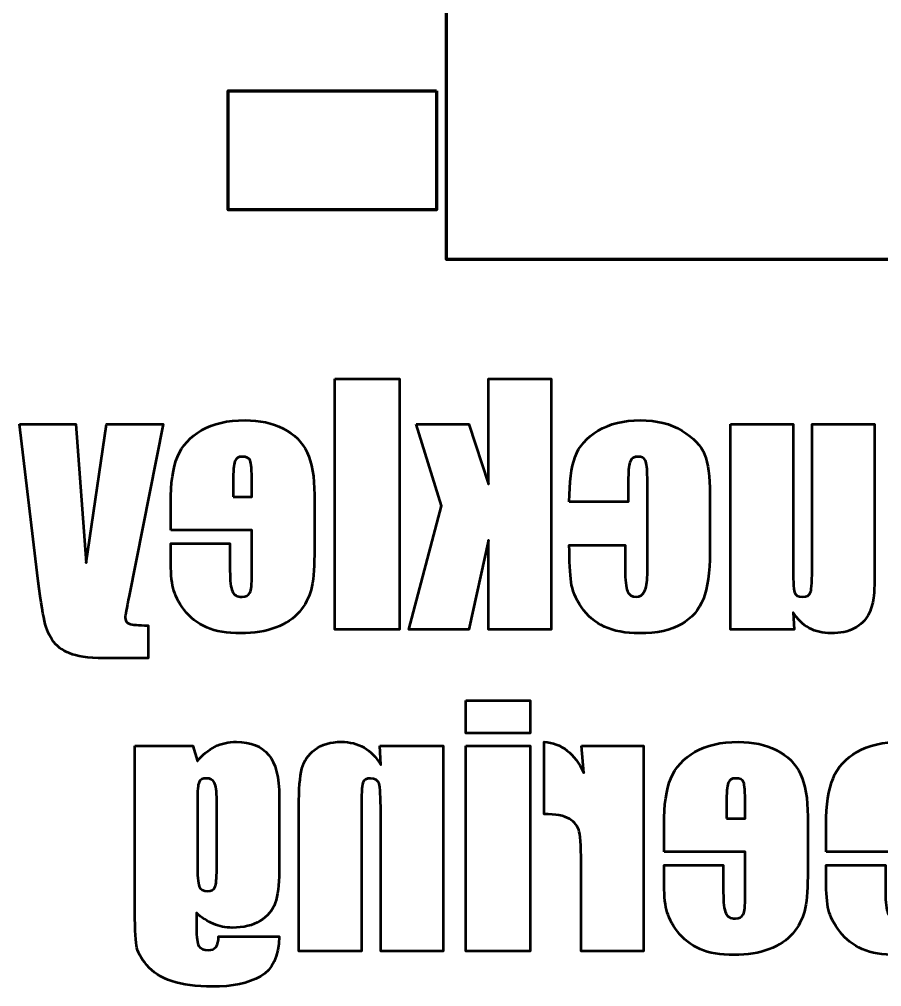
# Model space of a CAD drawing. Header units: millimetres. Extents: x -19.9 to 18.6, y -29.9 to 32.3.
# Drawn here: x -19.93 to -1.26, y -29.92 to -8.97 of the extents above; entities that cross this region are included whole.
import ezdxf

# ---------------------------------------------------------------- set-up
doc = ezdxf.new("R2010")
doc.units = ezdxf.units.MM
doc.header["$MEASUREMENT"] = 0
doc.layers.add('Layer 1', color=7, linetype='Continuous')

msp = doc.modelspace()

# ---------------------------------------------------------------- linework, layer by layer
at = {"layer": 'Layer 1', "color": 7, "lineweight": 158}
for points in [[(9.3088, 17.9462), (9.3088, 17.9462), (-10.6816, 17.9462), (-10.6816, 17.9462), (-10.6816, 17.9462), (-10.6816, 17.9462), (-10.6816, -14.1681), (-10.6816, -14.1681), (-10.6816, -14.1681), (-10.6816, -14.1681), (9.3088, -14.1681), (9.3088, -14.1681), (9.3088, -14.1681), (9.3088, -14.1681), (9.3088, 17.9462), (9.3088, 17.9462)], [(-10.8966, -10.5145), (-10.8966, -10.5145), (-15.4106, -10.5145), (-15.4106, -10.5145), (-15.4106, -10.5145), (-15.4106, -10.5145), (-15.4106, -13.0939), (-15.4106, -13.0939), (-15.4106, -13.0939), (-15.4106, -13.0939), (-10.8966, -13.0939), (-10.8966, -13.0939), (-10.8966, -13.0939), (-10.8966, -13.0939), (-10.8966, -10.5145), (-10.8966, -10.5145)]]:
    msp.add_open_spline(points, degree=3, knots=[0, 0, 0, 0, 0.2, 0.2, 0.2, 0.2, 0.4, 0.4, 0.4, 0.4, 0.6, 0.6, 0.6, 0.6, 1, 1, 1, 1], dxfattribs=at)
at = {"layer": 'Layer 1', "color": 250, "lineweight": 53}
for points, knots in [([(-13.0939, -16.7509), (-13.0939, -16.7509), (-13.0939, -22.1845), (-13.0939, -22.1845), (-13.0939, -22.1845), (-13.0939, -22.1845), (-11.6994, -22.1845), (-11.6994, -22.1845), (-11.6994, -22.1845), (-11.6994, -22.1845), (-11.6994, -16.7509), (-11.6994, -16.7509), (-11.6994, -16.7509), (-11.6994, -16.7509), (-13.0939, -16.7509), (-13.0939, -16.7509)], [0, 0, 0, 0, 0.2, 0.2, 0.2, 0.2, 0.4, 0.4, 0.4, 0.4, 0.6, 0.6, 0.6, 0.6, 1, 1, 1, 1]), ([(-11.3354, -17.7332), (-11.3354, -17.7332), (-10.7858, -19.5089), (-10.7858, -19.5089), (-10.7858, -19.5089), (-10.7858, -19.5089), (-11.4934, -22.1845), (-11.4934, -22.1845), (-11.4934, -22.1845), (-11.4934, -22.1845), (-10.1985, -22.1845), (-10.1985, -22.1845), (-10.1985, -22.1845), (-10.1985, -22.1845), (-9.7726, -20.2462), (-9.7726, -20.2462), (-9.7726, -20.2462), (-9.7726, -20.2462), (-9.7692, -22.1845), (-9.7692, -22.1845), (-9.7692, -22.1845), (-9.7692, -22.1845), (-8.4159, -22.1845), (-8.4159, -22.1845), (-8.4159, -22.1845), (-8.4159, -22.1845), (-8.4159, -16.7509), (-8.4159, -16.7509), (-8.4159, -16.7509), (-8.4159, -16.7509), (-9.7692, -16.7509), (-9.7692, -16.7509), (-9.7692, -16.7509), (-9.7692, -16.7509), (-9.7726, -19.0361), (-9.7726, -19.0361), (-9.7726, -19.0361), (-9.7726, -19.0361), (-10.1985, -17.7332), (-10.1985, -17.7332), (-10.1985, -17.7332), (-10.1985, -17.7332), (-11.3354, -17.7332), (-11.3354, -17.7332)], [0, 0, 0, 0, 0.0833333, 0.0833333, 0.0833333, 0.0833333, 0.1666667, 0.1666667, 0.1666667, 0.1666667, 0.25, 0.25, 0.25, 0.25, 0.3333333, 0.3333333, 0.3333333, 0.3333333, 0.4166667, 0.4166667, 0.4166667, 0.4166667, 0.5, 0.5, 0.5, 0.5, 0.5833333, 0.5833333, 0.5833333, 0.5833333, 0.6666667, 0.6666667, 0.6666667, 0.6666667, 0.75, 0.75, 0.75, 0.75, 0.8333333, 0.8333333, 0.8333333, 0.8333333, 1, 1, 1, 1]), ([(-19.9289, -17.7332), (-19.9289, -17.7332), (-19.5408, -20.9538), (-19.5408, -20.9538), (-19.5408, -20.9538), (-19.479, -21.4644), (-19.4274, -21.8124), (-19.3862, -21.9979), (-19.3862, -21.9979), (-19.345, -22.1834), (-19.2763, -22.3368), (-19.1801, -22.457), (-19.1801, -22.457), (-19.0851, -22.5783), (-18.9512, -22.6665), (-18.7806, -22.7237), (-18.7806, -22.7237), (-18.61, -22.781), (-18.3364, -22.8096), (-17.962, -22.8096), (-17.962, -22.8096), (-17.962, -22.8096), (-17.1411, -22.8096), (-17.1411, -22.8096), (-17.1411, -22.8096), (-17.1411, -22.8096), (-17.1411, -22.0952), (-17.1411, -22.0952), (-17.1411, -22.0952), (-17.3518, -22.0952), (-17.4869, -22.0849), (-17.5464, -22.0631), (-17.5464, -22.0631), (-17.6071, -22.0425), (-17.638, -21.9944), (-17.638, -21.9212), (-17.638, -21.9212), (-17.638, -21.8845), (-17.6094, -21.73), (-17.5533, -21.4552), (-17.5533, -21.4552), (-17.5533, -21.4552), (-16.8114, -17.7332), (-16.8114, -17.7332), (-16.8114, -17.7332), (-16.8114, -17.7332), (-18.0398, -17.7332), (-18.0398, -17.7332), (-18.0398, -17.7332), (-18.0398, -17.7332), (-18.4841, -20.7431), (-18.4841, -20.7431), (-18.4841, -20.7431), (-18.4841, -20.7431), (-18.7027, -17.7332), (-18.7027, -17.7332), (-18.7027, -17.7332), (-18.7027, -17.7332), (-19.9289, -17.7332), (-19.9289, -17.7332)], [0, 0, 0, 0, 0.0625, 0.0625, 0.0625, 0.0625, 0.125, 0.125, 0.125, 0.125, 0.1875, 0.1875, 0.1875, 0.1875, 0.25, 0.25, 0.25, 0.25, 0.3125, 0.3125, 0.3125, 0.3125, 0.375, 0.375, 0.375, 0.375, 0.4375, 0.4375, 0.4375, 0.4375, 0.5, 0.5, 0.5, 0.5, 0.5625, 0.5625, 0.5625, 0.5625, 0.625, 0.625, 0.625, 0.625, 0.6875, 0.6875, 0.6875, 0.6875, 0.75, 0.75, 0.75, 0.75, 0.8125, 0.8125, 0.8125, 0.8125, 0.875, 0.875, 0.875, 0.875, 1, 1, 1, 1]), ([(-16.6522, -20.0344), (-16.6522, -20.0344), (-14.8937, -20.0344), (-14.8937, -20.0344), (-14.8937, -20.0344), (-14.8937, -20.0344), (-14.8937, -20.9995), (-14.8937, -20.9995), (-14.8937, -20.9995), (-14.8937, -21.201), (-14.9085, -21.3316), (-14.9372, -21.39), (-14.9372, -21.39), (-14.9669, -21.4483), (-15.023, -21.477), (-15.1066, -21.477), (-15.1066, -21.477), (-15.2108, -21.477), (-15.2806, -21.438), (-15.315, -21.3613), (-15.315, -21.3613), (-15.3505, -21.2835), (-15.3676, -21.1335), (-15.3676, -20.9114), (-15.3676, -20.9114), (-15.3676, -20.9114), (-15.3676, -20.3229), (-15.3676, -20.3229), (-15.3676, -20.3229), (-15.3676, -20.3229), (-16.6522, -20.3229), (-16.6522, -20.3229), (-16.6522, -20.3229), (-16.6522, -20.3229), (-16.6522, -20.6526), (-16.6522, -20.6526), (-16.6522, -20.6526), (-16.6522, -20.9286), (-16.635, -21.1404), (-16.6007, -21.2881), (-16.6007, -21.2881), (-16.5652, -21.4357), (-16.4839, -21.5937), (-16.3568, -21.762), (-16.3568, -21.762), (-16.2297, -21.9303), (-16.0672, -22.0563), (-15.8714, -22.141), (-15.8714, -22.141), (-15.6756, -22.2246), (-15.4306, -22.2669), (-15.1352, -22.2669), (-15.1352, -22.2669), (-14.849, -22.2669), (-14.596, -22.2257), (-14.3762, -22.1421), (-14.3762, -22.1421), (-14.1575, -22.0597), (-13.9869, -21.9464), (-13.8644, -21.8021), (-13.8644, -21.8021), (-13.7419, -21.6579), (-13.6583, -21.4987), (-13.6114, -21.3247), (-13.6114, -21.3247), (-13.5645, -21.1518), (-13.5404, -20.8999), (-13.5404, -20.5679), (-13.5404, -20.5679), (-13.5404, -20.5679), (-13.5404, -19.2685), (-13.5404, -19.2685), (-13.5404, -19.2685), (-13.5404, -18.8792), (-13.5931, -18.5724), (-13.6984, -18.3469), (-13.6984, -18.3469), (-13.8037, -18.1225), (-13.9755, -17.9496), (-14.2147, -17.8305), (-14.2147, -17.8305), (-14.4552, -17.7103), (-14.7299, -17.6508), (-15.0414, -17.6508), (-15.0414, -17.6508), (-15.4215, -17.6508), (-15.7352, -17.7229), (-15.9824, -17.8671), (-15.9824, -17.8671), (-16.2297, -18.0114), (-16.4038, -18.2026), (-16.5034, -18.4407), (-16.5034, -18.4407), (-16.603, -18.6777), (-16.6522, -19.0132), (-16.6522, -19.4448), (-16.6522, -19.4448), (-16.6522, -19.4448), (-16.6522, -20.0344), (-16.6522, -20.0344)], [0, 0, 0, 0, 0.0384615, 0.0384615, 0.0384615, 0.0384615, 0.0769231, 0.0769231, 0.0769231, 0.0769231, 0.1153846, 0.1153846, 0.1153846, 0.1153846, 0.1538462, 0.1538462, 0.1538462, 0.1538462, 0.1923077, 0.1923077, 0.1923077, 0.1923077, 0.2307692, 0.2307692, 0.2307692, 0.2307692, 0.2692308, 0.2692308, 0.2692308, 0.2692308, 0.3076923, 0.3076923, 0.3076923, 0.3076923, 0.3461538, 0.3461538, 0.3461538, 0.3461538, 0.3846154, 0.3846154, 0.3846154, 0.3846154, 0.4230769, 0.4230769, 0.4230769, 0.4230769, 0.4615385, 0.4615385, 0.4615385, 0.4615385, 0.5, 0.5, 0.5, 0.5, 0.5384615, 0.5384615, 0.5384615, 0.5384615, 0.5769231, 0.5769231, 0.5769231, 0.5769231, 0.6153846, 0.6153846, 0.6153846, 0.6153846, 0.6538462, 0.6538462, 0.6538462, 0.6538462, 0.6923077, 0.6923077, 0.6923077, 0.6923077, 0.7307692, 0.7307692, 0.7307692, 0.7307692, 0.7692308, 0.7692308, 0.7692308, 0.7692308, 0.8076923, 0.8076923, 0.8076923, 0.8076923, 0.8461538, 0.8461538, 0.8461538, 0.8461538, 0.8846154, 0.8846154, 0.8846154, 0.8846154, 0.9230769, 0.9230769, 0.9230769, 0.9230769, 1, 1, 1, 1]), ([(-8.0198, -19.4162), (-8.0198, -19.4162), (-6.7421, -19.4162), (-6.7421, -19.4162), (-6.7421, -19.4162), (-6.7421, -19.4162), (-6.7421, -18.901), (-6.7421, -18.901), (-6.7421, -18.901), (-6.7421, -18.7224), (-6.7272, -18.601), (-6.6975, -18.5369), (-6.6975, -18.5369), (-6.6677, -18.4728), (-6.6127, -18.4407), (-6.5326, -18.4407), (-6.5326, -18.4407), (-6.4525, -18.4407), (-6.3987, -18.4682), (-6.3712, -18.5243), (-6.3712, -18.5243), (-6.3437, -18.5804), (-6.33, -18.7052), (-6.33, -18.8998), (-6.33, -18.8998), (-6.33, -18.8998), (-6.33, -21.0007), (-6.33, -21.0007), (-6.33, -21.0007), (-6.33, -21.1598), (-6.3506, -21.2789), (-6.3918, -21.3579), (-6.3918, -21.3579), (-6.4319, -21.4369), (-6.4925, -21.477), (-6.5727, -21.477), (-6.5727, -21.477), (-6.6654, -21.477), (-6.7284, -21.4357), (-6.7616, -21.3533), (-6.7616, -21.3533), (-6.7948, -21.2709), (-6.8108, -21.1152), (-6.8108, -20.8851), (-6.8108, -20.8851), (-6.8108, -20.8851), (-6.8108, -20.3573), (-6.8108, -20.3573), (-6.8108, -20.3573), (-6.8108, -20.3573), (-8.0198, -20.3573), (-8.0198, -20.3573), (-8.0198, -20.3573), (-8.0175, -20.7122), (-8.0049, -20.9789), (-7.9809, -21.1564), (-7.9809, -21.1564), (-7.958, -21.3339), (-7.8824, -21.5159), (-7.7553, -21.7025), (-7.7553, -21.7025), (-7.6294, -21.8891), (-7.4634, -22.0299), (-7.2596, -22.125), (-7.2596, -22.125), (-7.0558, -22.22), (-6.8039, -22.2669), (-6.5028, -22.2669), (-6.5028, -22.2669), (-6.1204, -22.2669), (-5.8159, -22.2017), (-5.5915, -22.07), (-5.5915, -22.07), (-5.3683, -21.9395), (-5.2091, -21.7563), (-5.1164, -21.5205), (-5.1164, -21.5205), (-5.0236, -21.2835), (-4.9767, -20.9492), (-4.9767, -20.5141), (-4.9767, -20.5141), (-4.9767, -20.5141), (-4.9767, -19.249), (-4.9767, -19.249), (-4.9767, -19.249), (-4.9767, -18.8701), (-5.0145, -18.585), (-5.0912, -18.3926), (-5.0912, -18.3926), (-5.1668, -18.2003), (-5.3293, -18.0286), (-5.5789, -17.8774), (-5.5789, -17.8774), (-5.8274, -17.7263), (-6.1296, -17.6508), (-6.4868, -17.6508), (-6.4868, -17.6508), (-6.8406, -17.6508), (-7.1428, -17.7263), (-7.3947, -17.8763), (-7.3947, -17.8763), (-7.6454, -18.0263), (-7.8126, -18.2152), (-7.895, -18.4442), (-7.895, -18.4442), (-7.9786, -18.6731), (-8.0198, -18.9971), (-8.0198, -19.4162)], [0, 0, 0, 0, 0.0357143, 0.0357143, 0.0357143, 0.0357143, 0.0714286, 0.0714286, 0.0714286, 0.0714286, 0.1071429, 0.1071429, 0.1071429, 0.1071429, 0.1428571, 0.1428571, 0.1428571, 0.1428571, 0.1785714, 0.1785714, 0.1785714, 0.1785714, 0.2142857, 0.2142857, 0.2142857, 0.2142857, 0.25, 0.25, 0.25, 0.25, 0.2857143, 0.2857143, 0.2857143, 0.2857143, 0.3214286, 0.3214286, 0.3214286, 0.3214286, 0.3571429, 0.3571429, 0.3571429, 0.3571429, 0.3928571, 0.3928571, 0.3928571, 0.3928571, 0.4285714, 0.4285714, 0.4285714, 0.4285714, 0.4642857, 0.4642857, 0.4642857, 0.4642857, 0.5, 0.5, 0.5, 0.5, 0.5357143, 0.5357143, 0.5357143, 0.5357143, 0.5714286, 0.5714286, 0.5714286, 0.5714286, 0.6071429, 0.6071429, 0.6071429, 0.6071429, 0.6428571, 0.6428571, 0.6428571, 0.6428571, 0.6785714, 0.6785714, 0.6785714, 0.6785714, 0.7142857, 0.7142857, 0.7142857, 0.7142857, 0.75, 0.75, 0.75, 0.75, 0.7857143, 0.7857143, 0.7857143, 0.7857143, 0.8214286, 0.8214286, 0.8214286, 0.8214286, 0.8571429, 0.8571429, 0.8571429, 0.8571429, 0.8928571, 0.8928571, 0.8928571, 0.8928571, 0.9285714, 0.9285714, 0.9285714, 0.9285714, 1, 1, 1, 1]), ([(-4.5268, -17.7332), (-4.5268, -17.7332), (-4.5268, -22.1845), (-4.5268, -22.1845), (-4.5268, -22.1845), (-4.5268, -22.1845), (-3.1495, -22.1845), (-3.1495, -22.1845), (-3.1495, -22.1845), (-3.1495, -22.1845), (-3.1735, -21.8136), (-3.1735, -21.8136), (-3.1735, -21.8136), (-3.0796, -21.9647), (-2.964, -22.078), (-2.8266, -22.1536), (-2.8266, -22.1536), (-2.6892, -22.2292), (-2.5312, -22.2669), (-2.3526, -22.2669), (-2.3526, -22.2669), (-2.15, -22.2669), (-1.9806, -22.2314), (-1.8466, -22.1593), (-1.8466, -22.1593), (-1.7127, -22.0883), (-1.6142, -21.9933), (-1.5501, -21.8742), (-1.5501, -21.8742), (-1.4871, -21.7552), (-1.447, -21.6327), (-1.431, -21.5033), (-1.431, -21.5033), (-1.4161, -21.3751), (-1.4081, -21.1198), (-1.4081, -20.7362), (-1.4081, -20.7362), (-1.4081, -20.7362), (-1.4081, -17.7332), (-1.4081, -17.7332), (-1.4081, -17.7332), (-1.4081, -17.7332), (-2.7614, -17.7332), (-2.7614, -17.7332), (-2.7614, -17.7332), (-2.7614, -17.7332), (-2.7614, -20.7626), (-2.7614, -20.7626), (-2.7614, -20.7626), (-2.7614, -21.1095), (-2.7717, -21.3144), (-2.7934, -21.3796), (-2.7934, -21.3796), (-2.814, -21.4449), (-2.8724, -21.477), (-2.9663, -21.477), (-2.9663, -21.477), (-3.0659, -21.477), (-3.1266, -21.4438), (-3.1449, -21.3762), (-3.1449, -21.3762), (-3.1644, -21.3098), (-3.1735, -21.0934), (-3.1735, -20.7294), (-3.1735, -20.7294), (-3.1735, -20.7294), (-3.1735, -17.7332), (-3.1735, -17.7332), (-3.1735, -17.7332), (-3.1735, -17.7332), (-4.5268, -17.7332), (-4.5268, -17.7332)], [0, 0, 0, 0, 0.0526316, 0.0526316, 0.0526316, 0.0526316, 0.1052632, 0.1052632, 0.1052632, 0.1052632, 0.1578947, 0.1578947, 0.1578947, 0.1578947, 0.2105263, 0.2105263, 0.2105263, 0.2105263, 0.2631579, 0.2631579, 0.2631579, 0.2631579, 0.3157895, 0.3157895, 0.3157895, 0.3157895, 0.3684211, 0.3684211, 0.3684211, 0.3684211, 0.4210526, 0.4210526, 0.4210526, 0.4210526, 0.4736842, 0.4736842, 0.4736842, 0.4736842, 0.5263158, 0.5263158, 0.5263158, 0.5263158, 0.5789474, 0.5789474, 0.5789474, 0.5789474, 0.6315789, 0.6315789, 0.6315789, 0.6315789, 0.6842105, 0.6842105, 0.6842105, 0.6842105, 0.7368421, 0.7368421, 0.7368421, 0.7368421, 0.7894737, 0.7894737, 0.7894737, 0.7894737, 0.8421053, 0.8421053, 0.8421053, 0.8421053, 0.8947368, 0.8947368, 0.8947368, 0.8947368, 1, 1, 1, 1]), ([(-15.299, -19.3131), (-15.299, -19.3131), (-15.299, -18.988), (-15.299, -18.988), (-15.299, -18.988), (-15.299, -18.7567), (-15.2864, -18.609), (-15.2612, -18.5415), (-15.2612, -18.5415), (-15.236, -18.4739), (-15.1845, -18.4407), (-15.1066, -18.4407), (-15.1066, -18.4407), (-15.0104, -18.4407), (-14.9509, -18.4694), (-14.928, -18.5266), (-14.928, -18.5266), (-14.9051, -18.5838), (-14.8937, -18.7373), (-14.8937, -18.988), (-14.8937, -18.988), (-14.8937, -18.988), (-14.8937, -19.3131), (-14.8937, -19.3131), (-14.8937, -19.3131), (-14.8937, -19.3131), (-15.299, -19.3131), (-15.299, -19.3131)], [0, 0, 0, 0, 0.125, 0.125, 0.125, 0.125, 0.25, 0.25, 0.25, 0.25, 0.375, 0.375, 0.375, 0.375, 0.5, 0.5, 0.5, 0.5, 0.625, 0.625, 0.625, 0.625, 0.75, 0.75, 0.75, 0.75, 1, 1, 1, 1]), ([(-10.2626, -23.7198), (-10.2626, -23.7198), (-10.2626, -24.4273), (-10.2626, -24.4273), (-10.2626, -24.4273), (-10.2626, -24.4273), (-8.8681, -24.4273), (-8.8681, -24.4273), (-8.8681, -24.4273), (-8.8681, -24.4273), (-8.8681, -23.7198), (-8.8681, -23.7198), (-8.8681, -23.7198), (-8.8681, -23.7198), (-10.2626, -23.7198), (-10.2626, -23.7198)], [0, 0, 0, 0, 0.2, 0.2, 0.2, 0.2, 0.4, 0.4, 0.4, 0.4, 0.6, 0.6, 0.6, 0.6, 1, 1, 1, 1]), ([(-17.4272, -24.7021), (-17.4272, -24.7021), (-17.4272, -28.131), (-17.4272, -28.131), (-17.4272, -28.131), (-17.4272, -28.5936), (-17.4169, -28.8935), (-17.3952, -29.0286), (-17.3952, -29.0286), (-17.3746, -29.1637), (-17.2979, -29.3068), (-17.1685, -29.4579), (-17.1685, -29.4579), (-17.038, -29.6091), (-16.8571, -29.7247), (-16.6258, -29.8037), (-16.6258, -29.8037), (-16.3934, -29.8827), (-16.1015, -29.9228), (-15.75, -29.9228), (-15.75, -29.9228), (-15.3172, -29.9228), (-14.9703, -29.8495), (-14.7081, -29.7029), (-14.7081, -29.7029), (-14.446, -29.5564), (-14.3109, -29.2679), (-14.3017, -28.8374), (-14.3017, -28.8374), (-14.3017, -28.8374), (-15.6137, -28.8374), (-15.6137, -28.8374), (-15.6137, -28.8374), (-15.6137, -29.0343), (-15.687, -29.1328), (-15.8336, -29.1328), (-15.8336, -29.1328), (-15.9389, -29.1328), (-16.0087, -29.103), (-16.0431, -29.0423), (-16.0431, -29.0423), (-16.0774, -28.9817), (-16.0946, -28.8546), (-16.0946, -28.6622), (-16.0946, -28.6622), (-16.0946, -28.6622), (-16.0946, -28.3256), (-16.0946, -28.3256), (-16.0946, -28.3256), (-15.9778, -28.431), (-15.8542, -28.51), (-15.7259, -28.5638), (-15.7259, -28.5638), (-15.5966, -28.6176), (-15.4615, -28.6451), (-15.3195, -28.6451), (-15.3195, -28.6451), (-15.0745, -28.6451), (-14.873, -28.5958), (-14.715, -28.4974), (-14.715, -28.4974), (-14.5559, -28.3989), (-14.4483, -28.2696), (-14.3899, -28.1104), (-14.3899, -28.1104), (-14.3315, -27.9501), (-14.3017, -27.7223), (-14.3017, -27.4269), (-14.3017, -27.4269), (-14.3017, -27.4269), (-14.3017, -25.8103), (-14.3017, -25.8103), (-14.3017, -25.8103), (-14.3017, -25.3879), (-14.3784, -25.0833), (-14.5307, -24.8979), (-14.5307, -24.8979), (-14.6841, -24.7124), (-14.9177, -24.6197), (-15.2302, -24.6197), (-15.2302, -24.6197), (-15.4008, -24.6197), (-15.5565, -24.6552), (-15.6973, -24.725), (-15.6973, -24.725), (-15.8381, -24.7948), (-15.9641, -24.899), (-16.074, -25.0387), (-16.074, -25.0387), (-16.074, -25.0387), (-16.1702, -24.7021), (-16.1702, -24.7021), (-16.1702, -24.7021), (-16.1702, -24.7021), (-17.4272, -24.7021), (-17.4272, -24.7021)], [0, 0, 0, 0, 0.04, 0.04, 0.04, 0.04, 0.08, 0.08, 0.08, 0.08, 0.12, 0.12, 0.12, 0.12, 0.16, 0.16, 0.16, 0.16, 0.2, 0.2, 0.2, 0.2, 0.24, 0.24, 0.24, 0.24, 0.28, 0.28, 0.28, 0.28, 0.32, 0.32, 0.32, 0.32, 0.36, 0.36, 0.36, 0.36, 0.4, 0.4, 0.4, 0.4, 0.44, 0.44, 0.44, 0.44, 0.48, 0.48, 0.48, 0.48, 0.52, 0.52, 0.52, 0.52, 0.56, 0.56, 0.56, 0.56, 0.6, 0.6, 0.6, 0.6, 0.64, 0.64, 0.64, 0.64, 0.68, 0.68, 0.68, 0.68, 0.72, 0.72, 0.72, 0.72, 0.76, 0.76, 0.76, 0.76, 0.8, 0.8, 0.8, 0.8, 0.84, 0.84, 0.84, 0.84, 0.88, 0.88, 0.88, 0.88, 0.92, 0.92, 0.92, 0.92, 1, 1, 1, 1]), ([(-12.1242, -24.7021), (-12.1242, -24.7021), (-12.1036, -25.1154), (-12.1036, -25.1154), (-12.1036, -25.1154), (-12.202, -24.9505), (-12.3223, -24.8269), (-12.4642, -24.7433), (-12.4642, -24.7433), (-12.6062, -24.6609), (-12.7699, -24.6197), (-12.9565, -24.6197), (-12.9565, -24.6197), (-13.1889, -24.6197), (-13.379, -24.6746), (-13.5267, -24.7845), (-13.5267, -24.7845), (-13.6744, -24.8933), (-13.7694, -25.0318), (-13.8117, -25.199), (-13.8117, -25.199), (-13.8541, -25.365), (-13.8759, -25.6432), (-13.8759, -26.0324), (-13.8759, -26.0324), (-13.8759, -26.0324), (-13.8759, -29.1534), (-13.8759, -29.1534), (-13.8759, -29.1534), (-13.8759, -29.1534), (-12.5226, -29.1534), (-12.5226, -29.1534), (-12.5226, -29.1534), (-12.5226, -29.1534), (-12.5226, -26.0702), (-12.5226, -26.0702), (-12.5226, -26.0702), (-12.5226, -25.7645), (-12.5123, -25.5768), (-12.4917, -25.5104), (-12.4917, -25.5104), (-12.4722, -25.4428), (-12.4161, -25.4096), (-12.3234, -25.4096), (-12.3234, -25.4096), (-12.2261, -25.4096), (-12.1654, -25.4486), (-12.1402, -25.5253), (-12.1402, -25.5253), (-12.1162, -25.6031), (-12.1036, -25.8092), (-12.1036, -26.1446), (-12.1036, -26.1446), (-12.1036, -26.1446), (-12.1036, -29.1534), (-12.1036, -29.1534), (-12.1036, -29.1534), (-12.1036, -29.1534), (-10.7503, -29.1534), (-10.7503, -29.1534), (-10.7503, -29.1534), (-10.7503, -29.1534), (-10.7503, -24.7021), (-10.7503, -24.7021), (-10.7503, -24.7021), (-10.7503, -24.7021), (-12.1242, -24.7021), (-12.1242, -24.7021)], [0, 0, 0, 0, 0.0555556, 0.0555556, 0.0555556, 0.0555556, 0.1111111, 0.1111111, 0.1111111, 0.1111111, 0.1666667, 0.1666667, 0.1666667, 0.1666667, 0.2222222, 0.2222222, 0.2222222, 0.2222222, 0.2777778, 0.2777778, 0.2777778, 0.2777778, 0.3333333, 0.3333333, 0.3333333, 0.3333333, 0.3888889, 0.3888889, 0.3888889, 0.3888889, 0.4444444, 0.4444444, 0.4444444, 0.4444444, 0.5, 0.5, 0.5, 0.5, 0.5555556, 0.5555556, 0.5555556, 0.5555556, 0.6111111, 0.6111111, 0.6111111, 0.6111111, 0.6666667, 0.6666667, 0.6666667, 0.6666667, 0.7222222, 0.7222222, 0.7222222, 0.7222222, 0.7777778, 0.7777778, 0.7777778, 0.7777778, 0.8333333, 0.8333333, 0.8333333, 0.8333333, 0.8888889, 0.8888889, 0.8888889, 0.8888889, 1, 1, 1, 1]), ([(-10.2626, -24.7021), (-10.2626, -24.7021), (-10.2626, -29.1534), (-10.2626, -29.1534), (-10.2626, -29.1534), (-10.2626, -29.1534), (-8.8681, -29.1534), (-8.8681, -29.1534), (-8.8681, -29.1534), (-8.8681, -29.1534), (-8.8681, -24.7021), (-8.8681, -24.7021), (-8.8681, -24.7021), (-8.8681, -24.7021), (-10.2626, -24.7021), (-10.2626, -24.7021)], [0, 0, 0, 0, 0.2, 0.2, 0.2, 0.2, 0.4, 0.4, 0.4, 0.4, 0.6, 0.6, 0.6, 0.6, 1, 1, 1, 1]), ([(-7.7564, -24.7021), (-7.7564, -24.7021), (-7.7083, -25.2883), (-7.7083, -25.2883), (-7.7083, -25.2883), (-7.9064, -24.867), (-8.1926, -24.6448), (-8.567, -24.6197), (-8.567, -24.6197), (-8.567, -24.6197), (-8.567, -26.1859), (-8.567, -26.1859), (-8.567, -26.1859), (-8.3185, -26.1859), (-8.1354, -26.2191), (-8.0186, -26.2866), (-8.0186, -26.2866), (-7.9018, -26.3542), (-7.8308, -26.4469), (-7.8033, -26.5671), (-7.8033, -26.5671), (-7.777, -26.6862), (-7.7633, -26.9621), (-7.7633, -27.3949), (-7.7633, -27.3949), (-7.7633, -27.3949), (-7.7633, -29.1534), (-7.7633, -29.1534), (-7.7633, -29.1534), (-7.7633, -29.1534), (-6.41, -29.1534), (-6.41, -29.1534), (-6.41, -29.1534), (-6.41, -29.1534), (-6.41, -24.7021), (-6.41, -24.7021), (-6.41, -24.7021), (-6.41, -24.7021), (-7.7564, -24.7021), (-7.7564, -24.7021)], [0, 0, 0, 0, 0.0909091, 0.0909091, 0.0909091, 0.0909091, 0.1818182, 0.1818182, 0.1818182, 0.1818182, 0.2727273, 0.2727273, 0.2727273, 0.2727273, 0.3636364, 0.3636364, 0.3636364, 0.3636364, 0.4545455, 0.4545455, 0.4545455, 0.4545455, 0.5454545, 0.5454545, 0.5454545, 0.5454545, 0.6363636, 0.6363636, 0.6363636, 0.6363636, 0.7272727, 0.7272727, 0.7272727, 0.7272727, 0.8181818, 0.8181818, 0.8181818, 0.8181818, 1, 1, 1, 1]), ([(-5.9692, -27.0033), (-5.9692, -27.0033), (-4.2107, -27.0033), (-4.2107, -27.0033), (-4.2107, -27.0033), (-4.2107, -27.0033), (-4.2107, -27.9684), (-4.2107, -27.9684), (-4.2107, -27.9684), (-4.2107, -28.1699), (-4.2255, -28.3005), (-4.2542, -28.3589), (-4.2542, -28.3589), (-4.2839, -28.4172), (-4.34, -28.4459), (-4.4236, -28.4459), (-4.4236, -28.4459), (-4.5278, -28.4459), (-4.5976, -28.4069), (-4.632, -28.3302), (-4.632, -28.3302), (-4.6675, -28.2524), (-4.6846, -28.1024), (-4.6846, -27.8803), (-4.6846, -27.8803), (-4.6846, -27.8803), (-4.6846, -27.2918), (-4.6846, -27.2918), (-4.6846, -27.2918), (-4.6846, -27.2918), (-5.9692, -27.2918), (-5.9692, -27.2918), (-5.9692, -27.2918), (-5.9692, -27.2918), (-5.9692, -27.6215), (-5.9692, -27.6215), (-5.9692, -27.6215), (-5.9692, -27.8975), (-5.952, -28.1093), (-5.9177, -28.257), (-5.9177, -28.257), (-5.8822, -28.4046), (-5.8009, -28.5626), (-5.6738, -28.7309), (-5.6738, -28.7309), (-5.5467, -28.8992), (-5.3842, -29.0252), (-5.1884, -29.1099), (-5.1884, -29.1099), (-4.9926, -29.1935), (-4.7476, -29.2358), (-4.4522, -29.2358), (-4.4522, -29.2358), (-4.166, -29.2358), (-3.913, -29.1946), (-3.6932, -29.111), (-3.6932, -29.111), (-3.4745, -29.0286), (-3.3039, -28.9153), (-3.1814, -28.771), (-3.1814, -28.771), (-3.0589, -28.6268), (-2.9753, -28.4676), (-2.9284, -28.2936), (-2.9284, -28.2936), (-2.8815, -28.1207), (-2.8574, -27.8688), (-2.8574, -27.5368), (-2.8574, -27.5368), (-2.8574, -27.5368), (-2.8574, -26.2374), (-2.8574, -26.2374), (-2.8574, -26.2374), (-2.8574, -25.8481), (-2.9101, -25.5413), (-3.0154, -25.3158), (-3.0154, -25.3158), (-3.1207, -25.0914), (-3.2925, -24.9185), (-3.5317, -24.7994), (-3.5317, -24.7994), (-3.7722, -24.6792), (-4.0469, -24.6197), (-4.3584, -24.6197), (-4.3584, -24.6197), (-4.7385, -24.6197), (-5.0522, -24.6918), (-5.2994, -24.836), (-5.2994, -24.836), (-5.5467, -24.9803), (-5.7208, -25.1715), (-5.8204, -25.4096), (-5.8204, -25.4096), (-5.92, -25.6466), (-5.9692, -25.9821), (-5.9692, -26.4137), (-5.9692, -26.4137), (-5.9692, -26.4137), (-5.9692, -27.0033), (-5.9692, -27.0033)], [0, 0, 0, 0, 0.0384615, 0.0384615, 0.0384615, 0.0384615, 0.0769231, 0.0769231, 0.0769231, 0.0769231, 0.1153846, 0.1153846, 0.1153846, 0.1153846, 0.1538462, 0.1538462, 0.1538462, 0.1538462, 0.1923077, 0.1923077, 0.1923077, 0.1923077, 0.2307692, 0.2307692, 0.2307692, 0.2307692, 0.2692308, 0.2692308, 0.2692308, 0.2692308, 0.3076923, 0.3076923, 0.3076923, 0.3076923, 0.3461538, 0.3461538, 0.3461538, 0.3461538, 0.3846154, 0.3846154, 0.3846154, 0.3846154, 0.4230769, 0.4230769, 0.4230769, 0.4230769, 0.4615385, 0.4615385, 0.4615385, 0.4615385, 0.5, 0.5, 0.5, 0.5, 0.5384615, 0.5384615, 0.5384615, 0.5384615, 0.5769231, 0.5769231, 0.5769231, 0.5769231, 0.6153846, 0.6153846, 0.6153846, 0.6153846, 0.6538462, 0.6538462, 0.6538462, 0.6538462, 0.6923077, 0.6923077, 0.6923077, 0.6923077, 0.7307692, 0.7307692, 0.7307692, 0.7307692, 0.7692308, 0.7692308, 0.7692308, 0.7692308, 0.8076923, 0.8076923, 0.8076923, 0.8076923, 0.8461538, 0.8461538, 0.8461538, 0.8461538, 0.8846154, 0.8846154, 0.8846154, 0.8846154, 0.9230769, 0.9230769, 0.9230769, 0.9230769, 1, 1, 1, 1]), ([(-2.4578, -27.0033), (-2.4578, -27.0033), (-0.6993, -27.0033), (-0.6993, -27.0033), (-0.6993, -27.0033), (-0.6993, -27.0033), (-0.6993, -27.9684), (-0.6993, -27.9684), (-0.6993, -27.9684), (-0.6993, -28.1699), (-0.7141, -28.3005), (-0.7428, -28.3589), (-0.7428, -28.3589), (-0.7725, -28.4172), (-0.8286, -28.4459), (-0.9122, -28.4459), (-0.9122, -28.4459), (-1.0164, -28.4459), (-1.0862, -28.4069), (-1.1206, -28.3302), (-1.1206, -28.3302), (-1.1561, -28.2524), (-1.1732, -28.1024), (-1.1732, -27.8803), (-1.1732, -27.8803), (-1.1732, -27.8803), (-1.1732, -27.2918), (-1.1732, -27.2918), (-1.1732, -27.2918), (-1.1732, -27.2918), (-2.4578, -27.2918), (-2.4578, -27.2918), (-2.4578, -27.2918), (-2.4578, -27.2918), (-2.4578, -27.6215), (-2.4578, -27.6215), (-2.4578, -27.6215), (-2.4578, -27.8975), (-2.4406, -28.1093), (-2.4063, -28.257), (-2.4063, -28.257), (-2.3708, -28.4046), (-2.2895, -28.5626), (-2.1624, -28.7309), (-2.1624, -28.7309), (-2.0353, -28.8992), (-1.8728, -29.0252), (-1.677, -29.1099), (-1.677, -29.1099), (-1.4812, -29.1935), (-1.2362, -29.2358), (-0.9408, -29.2358), (-0.9408, -29.2358), (-0.6546, -29.2358), (-0.4016, -29.1946), (-0.1818, -29.111), (-0.1818, -29.111), (0.0369, -29.0286), (0.2075, -28.9153), (0.33, -28.771), (0.33, -28.771), (0.4525, -28.6268), (0.5361, -28.4676), (0.583, -28.2936), (0.583, -28.2936), (0.6299, -28.1207), (0.654, -27.8688), (0.654, -27.5368), (0.654, -27.5368), (0.654, -27.5368), (0.654, -26.2374), (0.654, -26.2374), (0.654, -26.2374), (0.654, -25.8481), (0.6013, -25.5413), (0.496, -25.3158), (0.496, -25.3158), (0.3907, -25.0914), (0.2189, -24.9185), (-0.0203, -24.7994), (-0.0203, -24.7994), (-0.2608, -24.6792), (-0.5355, -24.6197), (-0.847, -24.6197), (-0.847, -24.6197), (-1.2271, -24.6197), (-1.5408, -24.6918), (-1.788, -24.836), (-1.788, -24.836), (-2.0353, -24.9803), (-2.2094, -25.1715), (-2.309, -25.4096), (-2.309, -25.4096), (-2.4086, -25.6466), (-2.4578, -25.9821), (-2.4578, -26.4137), (-2.4578, -26.4137), (-2.4578, -26.4137), (-2.4578, -27.0033), (-2.4578, -27.0033)], [0, 0, 0, 0, 0.0384615, 0.0384615, 0.0384615, 0.0384615, 0.0769231, 0.0769231, 0.0769231, 0.0769231, 0.1153846, 0.1153846, 0.1153846, 0.1153846, 0.1538462, 0.1538462, 0.1538462, 0.1538462, 0.1923077, 0.1923077, 0.1923077, 0.1923077, 0.2307692, 0.2307692, 0.2307692, 0.2307692, 0.2692308, 0.2692308, 0.2692308, 0.2692308, 0.3076923, 0.3076923, 0.3076923, 0.3076923, 0.3461538, 0.3461538, 0.3461538, 0.3461538, 0.3846154, 0.3846154, 0.3846154, 0.3846154, 0.4230769, 0.4230769, 0.4230769, 0.4230769, 0.4615385, 0.4615385, 0.4615385, 0.4615385, 0.5, 0.5, 0.5, 0.5, 0.5384615, 0.5384615, 0.5384615, 0.5384615, 0.5769231, 0.5769231, 0.5769231, 0.5769231, 0.6153846, 0.6153846, 0.6153846, 0.6153846, 0.6538462, 0.6538462, 0.6538462, 0.6538462, 0.6923077, 0.6923077, 0.6923077, 0.6923077, 0.7307692, 0.7307692, 0.7307692, 0.7307692, 0.7692308, 0.7692308, 0.7692308, 0.7692308, 0.8076923, 0.8076923, 0.8076923, 0.8076923, 0.8461538, 0.8461538, 0.8461538, 0.8461538, 0.8846154, 0.8846154, 0.8846154, 0.8846154, 0.9230769, 0.9230769, 0.9230769, 0.9230769, 1, 1, 1, 1]), ([(-16.074, -25.8825), (-16.074, -25.6787), (-16.0614, -25.5493), (-16.0374, -25.4932), (-16.0374, -25.4932), (-16.0133, -25.4371), (-15.9595, -25.4096), (-15.8771, -25.4096), (-15.8771, -25.4096), (-15.7958, -25.4096), (-15.7385, -25.4417), (-15.7053, -25.5047), (-15.7053, -25.5047), (-15.6721, -25.5688), (-15.655, -25.6947), (-15.655, -25.8825), (-15.655, -25.8825), (-15.655, -25.8825), (-15.655, -27.3788), (-15.655, -27.3788), (-15.655, -27.3788), (-15.655, -27.578), (-15.6676, -27.7074), (-15.6927, -27.7658), (-15.6927, -27.7658), (-15.7179, -27.8253), (-15.7717, -27.8551), (-15.8519, -27.8551), (-15.8519, -27.8551), (-15.9446, -27.8551), (-16.0053, -27.8196), (-16.0328, -27.7475), (-16.0328, -27.7475), (-16.0603, -27.6765), (-16.074, -27.5139), (-16.074, -27.2609), (-16.074, -27.2609), (-16.074, -27.2609), (-16.074, -25.8825), (-16.074, -25.8825)], [0, 0, 0, 0, 0.0909091, 0.0909091, 0.0909091, 0.0909091, 0.1818182, 0.1818182, 0.1818182, 0.1818182, 0.2727273, 0.2727273, 0.2727273, 0.2727273, 0.3636364, 0.3636364, 0.3636364, 0.3636364, 0.4545455, 0.4545455, 0.4545455, 0.4545455, 0.5454545, 0.5454545, 0.5454545, 0.5454545, 0.6363636, 0.6363636, 0.6363636, 0.6363636, 0.7272727, 0.7272727, 0.7272727, 0.7272727, 0.8181818, 0.8181818, 0.8181818, 0.8181818, 1, 1, 1, 1]), ([(-4.616, -26.282), (-4.616, -26.282), (-4.616, -25.9569), (-4.616, -25.9569), (-4.616, -25.9569), (-4.616, -25.7256), (-4.6034, -25.5779), (-4.5782, -25.5104), (-4.5782, -25.5104), (-4.553, -25.4428), (-4.5015, -25.4096), (-4.4236, -25.4096), (-4.4236, -25.4096), (-4.3274, -25.4096), (-4.2679, -25.4383), (-4.245, -25.4955), (-4.245, -25.4955), (-4.2221, -25.5527), (-4.2107, -25.7062), (-4.2107, -25.9569), (-4.2107, -25.9569), (-4.2107, -25.9569), (-4.2107, -26.282), (-4.2107, -26.282), (-4.2107, -26.282), (-4.2107, -26.282), (-4.616, -26.282), (-4.616, -26.282)], [0, 0, 0, 0, 0.125, 0.125, 0.125, 0.125, 0.25, 0.25, 0.25, 0.25, 0.375, 0.375, 0.375, 0.375, 0.5, 0.5, 0.5, 0.5, 0.625, 0.625, 0.625, 0.625, 0.75, 0.75, 0.75, 0.75, 1, 1, 1, 1])]:
    msp.add_open_spline(points, degree=3, knots=knots, dxfattribs=at)

doc.saveas('drawing.dxf')
